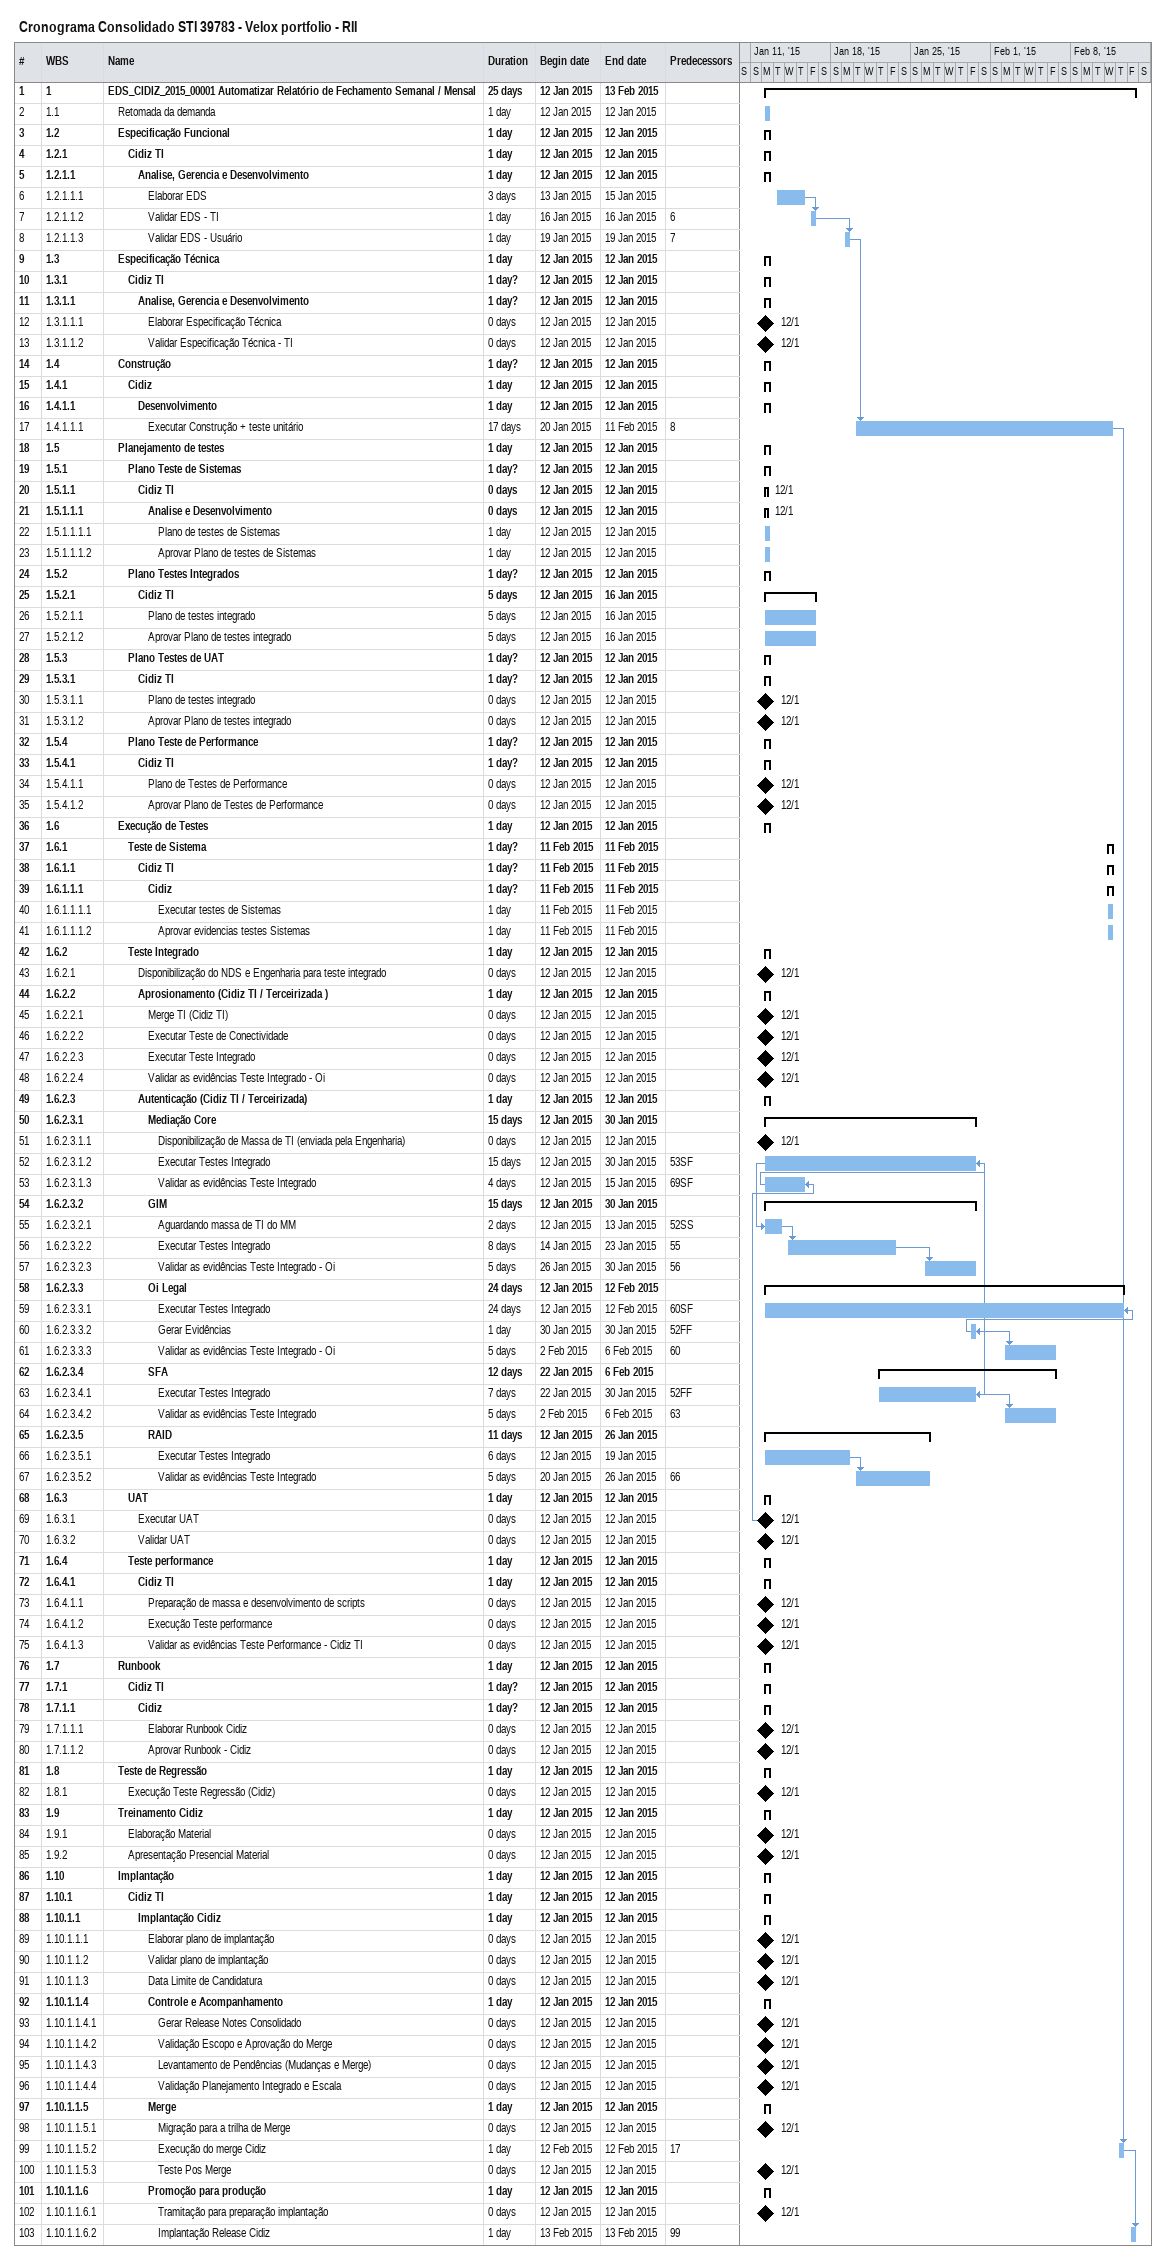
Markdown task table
Cronograma Consolidado STI 39783 - Velox portfolio - RII

| ID | WBS | Task | Duration | Start | Finish | Predecessors |
|---|---|---|---|---|---|---|
| 1 | 1 | **EDS_CIDIZ_2015_00001 Automatizar Relatório de Fechamento Semanal / Mensal** | 25d | 2015-01-12 | 2015-02-13 |  |
| 2 | 1.1 | Retomada da demanda | 1d | 2015-01-12 | 2015-01-12 |  |
| 3 | 1.2 | **Especificação Funcional** | 1d | 2015-01-12 | 2015-01-12 |  |
| 4 | 1.2.1 | **Cidiz TI** | 1d | 2015-01-12 | 2015-01-12 |  |
| 5 | 1.2.1.1 | **Analise, Gerencia e Desenvolvimento** | 1d | 2015-01-12 | 2015-01-12 |  |
| 6 | 1.2.1.1.1 | Elaborar EDS | 3d | 2015-01-13 | 2015-01-15 |  |
| 7 | 1.2.1.1.2 | Validar EDS - TI | 1d | 2015-01-16 | 2015-01-16 | 6 |
| 8 | 1.2.1.1.3 | Validar EDS - Usuário | 1d | 2015-01-19 | 2015-01-19 | 7 |
| 9 | 1.3 | **Especificação Técnica** | 1d | 2015-01-12 | 2015-01-12 |  |
| 10 | 1.3.1 | **Cidiz TI** | 1d? | 2015-01-12 | 2015-01-12 |  |
| 11 | 1.3.1.1 | **Analise, Gerencia e Desenvolvimento** | 1d? | 2015-01-12 | 2015-01-12 |  |
| 12 | 1.3.1.1.1 | Elaborar Especificação Técnica | 0d | 2015-01-12 | 2015-01-12 |  |
| 13 | 1.3.1.1.2 | Validar Especificação Técnica - TI | 0d | 2015-01-12 | 2015-01-12 |  |
| 14 | 1.4 | **Construção** | 1d? | 2015-01-12 | 2015-01-12 |  |
| 15 | 1.4.1 | **Cidiz** | 1d | 2015-01-12 | 2015-01-12 |  |
| 16 | 1.4.1.1 | **Desenvolvimento** | 1d | 2015-01-12 | 2015-01-12 |  |
| 17 | 1.4.1.1.1 | Executar Construção + teste unitário | 17d | 2015-01-20 | 2015-02-11 | 8 |
| 18 | 1.5 | **Planejamento de testes** | 1d | 2015-01-12 | 2015-01-12 |  |
| 19 | 1.5.1 | **Plano Teste de Sistemas** | 1d? | 2015-01-12 | 2015-01-12 |  |
| 20 | 1.5.1.1 | **Cidiz TI** | 0d | 2015-01-12 | 2015-01-12 |  |
| 21 | 1.5.1.1.1 | **Analise e Desenvolvimento** | 0d | 2015-01-12 | 2015-01-12 |  |
| 22 | 1.5.1.1.1.1 | Plano de testes de Sistemas | 1d | 2015-01-12 | 2015-01-12 |  |
| 23 | 1.5.1.1.1.2 | Aprovar Plano de testes de Sistemas | 1d | 2015-01-12 | 2015-01-12 |  |
| 24 | 1.5.2 | **Plano Testes Integrados** | 1d? | 2015-01-12 | 2015-01-12 |  |
| 25 | 1.5.2.1 | **Cidiz TI** | 5d | 2015-01-12 | 2015-01-16 |  |
| 26 | 1.5.2.1.1 | Plano de testes integrado | 5d | 2015-01-12 | 2015-01-16 |  |
| 27 | 1.5.2.1.2 | Aprovar Plano de testes integrado | 5d | 2015-01-12 | 2015-01-16 |  |
| 28 | 1.5.3 | **Plano Testes de UAT** | 1d? | 2015-01-12 | 2015-01-12 |  |
| 29 | 1.5.3.1 | **Cidiz TI** | 1d? | 2015-01-12 | 2015-01-12 |  |
| 30 | 1.5.3.1.1 | Plano de testes integrado | 0d | 2015-01-12 | 2015-01-12 |  |
| 31 | 1.5.3.1.2 | Aprovar Plano de testes integrado | 0d | 2015-01-12 | 2015-01-12 |  |
| 32 | 1.5.4 | **Plano Teste de Performance** | 1d? | 2015-01-12 | 2015-01-12 |  |
| 33 | 1.5.4.1 | **Cidiz TI** | 1d? | 2015-01-12 | 2015-01-12 |  |
| 34 | 1.5.4.1.1 | Plano de Testes de Performance | 0d | 2015-01-12 | 2015-01-12 |  |
| 35 | 1.5.4.1.2 | Aprovar Plano de Testes de Performance | 0d | 2015-01-12 | 2015-01-12 |  |
| 36 | 1.6 | **Execução de Testes** | 1d | 2015-01-12 | 2015-01-12 |  |
| 37 | 1.6.1 | **Teste de Sistema** | 1d? | 2015-02-11 | 2015-02-11 |  |
| 38 | 1.6.1.1 | **Cidiz TI** | 1d? | 2015-02-11 | 2015-02-11 |  |
| 39 | 1.6.1.1.1 | **Cidiz** | 1d? | 2015-02-11 | 2015-02-11 |  |
| 40 | 1.6.1.1.1.1 | Executar testes de Sistemas | 1d | 2015-02-11 | 2015-02-11 |  |
| 41 | 1.6.1.1.1.2 | Aprovar evidencias testes Sistemas | 1d | 2015-02-11 | 2015-02-11 |  |
| 42 | 1.6.2 | **Teste Integrado** | 1d | 2015-01-12 | 2015-01-12 |  |
| 43 | 1.6.2.1 | Disponibilização do NDS e Engenharia para teste integrado | 0d | 2015-01-12 | 2015-01-12 |  |
| 44 | 1.6.2.2 | **Aprosionamento (Cidiz TI / Terceirizada )** | 1d | 2015-01-12 | 2015-01-12 |  |
| 45 | 1.6.2.2.1 | Merge TI (Cidiz TI) | 0d | 2015-01-12 | 2015-01-12 |  |
| 46 | 1.6.2.2.2 | Executar Teste de Conectividade | 0d | 2015-01-12 | 2015-01-12 |  |
| 47 | 1.6.2.2.3 | Executar Teste Integrado | 0d | 2015-01-12 | 2015-01-12 |  |
| 48 | 1.6.2.2.4 | Validar as evidências Teste Integrado - Oi | 0d | 2015-01-12 | 2015-01-12 |  |
| 49 | 1.6.2.3 | **Autenticação (Cidiz TI / Terceirizada)** | 1d | 2015-01-12 | 2015-01-12 |  |
| 50 | 1.6.2.3.1 | **Mediação Core** | 15d | 2015-01-12 | 2015-01-30 |  |
| 51 | 1.6.2.3.1.1 | Disponibilização de Massa de TI (enviada pela Engenharia) | 0d | 2015-01-12 | 2015-01-12 |  |
| 52 | 1.6.2.3.1.2 | Executar Testes Integrado | 15d | 2015-01-12 | 2015-01-30 | 53SF |
| 53 | 1.6.2.3.1.3 | Validar as evidências Teste Integrado | 4d | 2015-01-12 | 2015-01-15 | 69SF |
| 54 | 1.6.2.3.2 | **GIM** | 15d | 2015-01-12 | 2015-01-30 |  |
| 55 | 1.6.2.3.2.1 | Aguardando massa de TI do MM | 2d | 2015-01-12 | 2015-01-13 | 52SS |
| 56 | 1.6.2.3.2.2 | Executar Testes Integrado | 8d | 2015-01-14 | 2015-01-23 | 55 |
| 57 | 1.6.2.3.2.3 | Validar as evidências Teste Integrado - Oi | 5d | 2015-01-26 | 2015-01-30 | 56 |
| 58 | 1.6.2.3.3 | **Oi Legal** | 24d | 2015-01-12 | 2015-02-12 |  |
| 59 | 1.6.2.3.3.1 | Executar Testes Integrado | 24d | 2015-01-12 | 2015-02-12 | 60SF |
| 60 | 1.6.2.3.3.2 | Gerar Evidências | 1d | 2015-01-30 | 2015-01-30 | 52FF |
| 61 | 1.6.2.3.3.3 | Validar as evidências Teste Integrado - Oi | 5d | 2015-02-02 | 2015-02-06 | 60 |
| 62 | 1.6.2.3.4 | **SFA** | 12d | 2015-01-22 | 2015-02-06 |  |
| 63 | 1.6.2.3.4.1 | Executar Testes Integrado | 7d | 2015-01-22 | 2015-01-30 | 52FF |
| 64 | 1.6.2.3.4.2 | Validar as evidências Teste Integrado | 5d | 2015-02-02 | 2015-02-06 | 63 |
| 65 | 1.6.2.3.5 | **RAID** | 11d | 2015-01-12 | 2015-01-26 |  |
| 66 | 1.6.2.3.5.1 | Executar Testes Integrado | 6d | 2015-01-12 | 2015-01-19 |  |
| 67 | 1.6.2.3.5.2 | Validar as evidências Teste Integrado | 5d | 2015-01-20 | 2015-01-26 | 66 |
| 68 | 1.6.3 | **UAT** | 1d | 2015-01-12 | 2015-01-12 |  |
| 69 | 1.6.3.1 | Executar UAT | 0d | 2015-01-12 | 2015-01-12 |  |
| 70 | 1.6.3.2 | Validar UAT | 0d | 2015-01-12 | 2015-01-12 |  |
| 71 | 1.6.4 | **Teste performance** | 1d | 2015-01-12 | 2015-01-12 |  |
| 72 | 1.6.4.1 | **Cidiz TI** | 1d | 2015-01-12 | 2015-01-12 |  |
| 73 | 1.6.4.1.1 | Preparação de massa e desenvolvimento de scripts | 0d | 2015-01-12 | 2015-01-12 |  |
| 74 | 1.6.4.1.2 | Execução Teste performance | 0d | 2015-01-12 | 2015-01-12 |  |
| 75 | 1.6.4.1.3 | Validar as evidências Teste Performance - Cidiz TI | 0d | 2015-01-12 | 2015-01-12 |  |
| 76 | 1.7 | **Runbook** | 1d | 2015-01-12 | 2015-01-12 |  |
| 77 | 1.7.1 | **Cidiz TI** | 1d? | 2015-01-12 | 2015-01-12 |  |
| 78 | 1.7.1.1 | **Cidiz** | 1d? | 2015-01-12 | 2015-01-12 |  |
| 79 | 1.7.1.1.1 | Elaborar Runbook Cidiz | 0d | 2015-01-12 | 2015-01-12 |  |
| 80 | 1.7.1.1.2 | Aprovar Runbook - Cidiz | 0d | 2015-01-12 | 2015-01-12 |  |
| 81 | 1.8 | **Teste de Regressão** | 1d | 2015-01-12 | 2015-01-12 |  |
| 82 | 1.8.1 | Execução Teste Regressão (Cidiz) | 0d | 2015-01-12 | 2015-01-12 |  |
| 83 | 1.9 | **Treinamento Cidiz** | 1d | 2015-01-12 | 2015-01-12 |  |
| 84 | 1.9.1 | Elaboração Material | 0d | 2015-01-12 | 2015-01-12 |  |
| 85 | 1.9.2 | Apresentação Presencial Material | 0d | 2015-01-12 | 2015-01-12 |  |
| 86 | 1.10 | **Implantação** | 1d | 2015-01-12 | 2015-01-12 |  |
| 87 | 1.10.1 | **Cidiz TI** | 1d | 2015-01-12 | 2015-01-12 |  |
| 88 | 1.10.1.1 | **Implantação Cidiz** | 1d | 2015-01-12 | 2015-01-12 |  |
| 89 | 1.10.1.1.1 | Elaborar plano de implantação | 0d | 2015-01-12 | 2015-01-12 |  |
| 90 | 1.10.1.1.2 | Validar plano de implantação | 0d | 2015-01-12 | 2015-01-12 |  |
| 91 | 1.10.1.1.3 | Data Limite de Candidatura | 0d | 2015-01-12 | 2015-01-12 |  |
| 92 | 1.10.1.1.4 | **Controle e Acompanhamento** | 1d | 2015-01-12 | 2015-01-12 |  |
| 93 | 1.10.1.1.4.1 | Gerar Release Notes Consolidado | 0d | 2015-01-12 | 2015-01-12 |  |
| 94 | 1.10.1.1.4.2 | Validação Escopo e Aprovação do Merge | 0d | 2015-01-12 | 2015-01-12 |  |
| 95 | 1.10.1.1.4.3 | Levantamento de Pendências (Mudanças e Merge) | 0d | 2015-01-12 | 2015-01-12 |  |
| 96 | 1.10.1.1.4.4 | Validação Planejamento Integrado e Escala | 0d | 2015-01-12 | 2015-01-12 |  |
| 97 | 1.10.1.1.5 | **Merge** | 1d | 2015-01-12 | 2015-01-12 |  |
| 98 | 1.10.1.1.5.1 | Migração para a trilha de Merge | 0d | 2015-01-12 | 2015-01-12 |  |
| 99 | 1.10.1.1.5.2 | Execução do merge Cidiz | 1d | 2015-02-12 | 2015-02-12 | 17 |
| 100 | 1.10.1.1.5.3 | Teste Pos Merge | 0d | 2015-01-12 | 2015-01-12 |  |
| 101 | 1.10.1.1.6 | **Promoção para produção** | 1d | 2015-01-12 | 2015-01-12 |  |
| 102 | 1.10.1.1.6.1 | Tramitação para preparação implantação | 0d | 2015-01-12 | 2015-01-12 |  |
| 103 | 1.10.1.1.6.2 | Implantação Release Cidiz | 1d | 2015-02-13 | 2015-02-13 | 99 |
